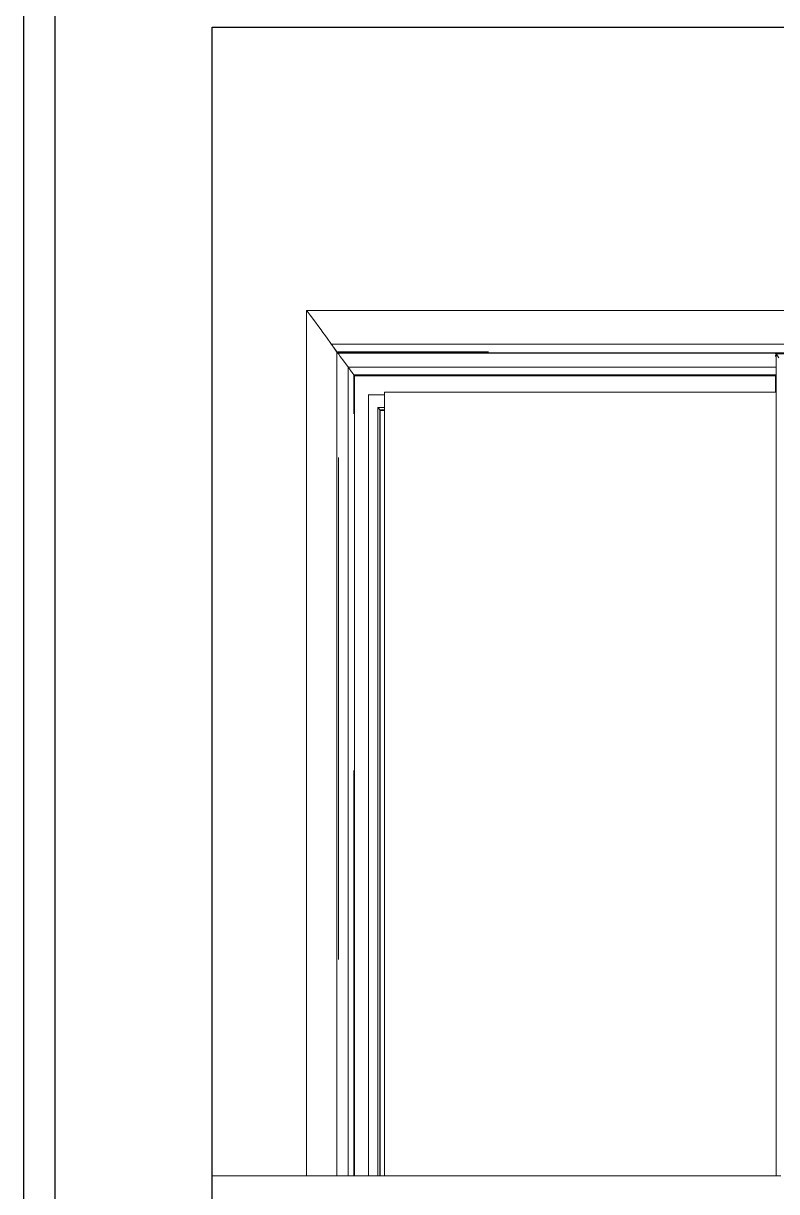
# Model space of a CAD drawing. Header units: inches. Extents: x 5914 to 162157, y -20538 to 282354.
# Drawn here: x 153813.1 to 153858.9, y -20026 to -19955 of the extents above; entities that cross this region are included whole.
import ezdxf

# ---------------------------------------------------------------- set-up
doc = ezdxf.new("R2010")
doc.units = ezdxf.units.IN
doc.header["$MEASUREMENT"] = 0
doc.layers.add('DOOR-WIN RA', color=3, linetype='Continuous', lineweight=20)
doc.layers.add('ELE1 RA', color=1, linetype='Continuous', lineweight=30)

# ---------------------------------------------------------------- blocks, each defined once
blk = doc.blocks.new('SKBVVL')
at = {"layer": 'DOOR-WIN RA'}
for p, q in [((153972.76, -15585.462), (153972.761, -15585.258)), ((153972.76, -15585.462), (153972.76, -15585.623)), ((153972.761, -15585.633), (153972.76, -15585.623)), ((153972.76, -15640.257), (153972.761, -15585.633)), ((153972.777, -15585.26), (153972.761, -15585.258)), ((153972.777, -15585.26), (153972.775, -15585.257)), ((154032.748, -15585.259), (153972.777, -15585.26)), ((153972.778, -15585.261), (153972.777, -15585.26)), ((153972.78, -15585.264), (153972.778, -15585.261)), ((153972.78, -15585.265), (153972.78, -15585.264)), ((153972.78, -15585.265), (153972.784, -15585.269)), ((153972.784, -15585.269), (153972.785, -15585.271)), ((153972.785, -15585.271), (153972.786, -15585.272)), ((153972.786, -15585.272), (153972.787, -15585.273)), ((153972.787, -15585.273), (153972.788, -15585.275)), ((153972.789, -15585.276), (153972.788, -15585.275)), ((153972.797, -15585.287), (153972.789, -15585.276)), ((153972.798, -15585.289), (153972.797, -15585.287)), ((153972.986, -15585.547), (153972.798, -15585.289)), ((153973.011, -15585.58), (153972.986, -15585.547)), ((153973.014, -15585.584), (153973.011, -15585.58)), ((153973.021, -15585.594), (153973.014, -15585.584)), ((153973.022, -15585.596), (153973.021, -15585.594)), ((153973.022, -15585.596), (153973.028, -15585.604)), ((153973.035, -15585.614), (153973.028, -15585.604)), ((153973.064, -15585.653), (153973.035, -15585.614)), ((153973.722, -15586.556), (153973.064, -15585.653)), ((153973.722, -15586.556), (153973.724, -15586.559)), ((153973.724, -15586.559), (153973.727, -15586.562)), ((153974.016, -15586.958), (153973.727, -15586.562)), ((153974.016, -15586.958), (153974.017, -15586.96)), ((153974.017, -15586.96), (153974.345, -15587.41)), ((153974.338, -15587.419), (153974.34, -15587.407)), ((153974.341, -15587.423), (153974.338, -15587.419)), ((153974.345, -15587.41), (153974.34, -15587.407)), ((153974.341, -15587.423), (153974.458, -15587.584)), ((153974.351, -15587.4), (153974.343, -15587.402)), ((153974.343, -15587.402), (153974.345, -15587.41)), ((153974.346, -15587.411), (153974.345, -15587.41)), ((153974.346, -15587.411), (153974.346, -15587.412)), ((153974.346, -15587.412), (153974.348, -15587.413)), ((153974.348, -15587.413), (153974.349, -15587.415)), ((153974.35, -15587.416), (153974.349, -15587.415)), ((153974.35, -15587.417), (153974.35, -15587.416)), ((153974.352, -15587.419), (153974.35, -15587.417)), ((154031.173, -15587.4), (153974.351, -15587.4)), ((153974.353, -15587.421), (153974.352, -15587.419)), ((153974.354, -15587.422), (153974.353, -15587.421)), ((153974.357, -15587.426), (153974.354, -15587.422)), ((153974.357, -15587.427), (153974.357, -15587.426)), ((153974.361, -15587.431), (153974.357, -15587.427)), ((153974.361, -15587.432), (153974.361, -15587.431)), ((153974.363, -15587.434), (153974.361, -15587.432)), ((153974.363, -15587.434), (153974.365, -15587.438)), ((153974.373, -15587.448), (153974.365, -15587.438)), ((153974.374, -15587.45), (153974.373, -15587.448)), ((153974.375, -15587.451), (153974.374, -15587.45)), ((153974.377, -15587.453), (153974.375, -15587.451)), ((153974.387, -15587.468), (153974.377, -15587.453)), ((153974.398, -15587.483), (153974.387, -15587.468)), ((153974.408, -15587.496), (153974.398, -15587.483)), ((153974.409, -15587.498), (153974.408, -15587.496)), ((153974.415, -15587.505), (153974.409, -15587.498)), ((153974.423, -15587.516), (153974.415, -15587.505)), ((153974.423, -15587.516), (153974.425, -15587.52)), ((153974.425, -15587.52), (153974.427, -15587.522)), ((153974.435, -15587.534), (153974.427, -15587.522)), ((153974.44, -15587.54), (153974.435, -15587.534)), ((153974.441, -15587.541), (153974.44, -15587.54)), ((153974.442, -15587.543), (153974.441, -15587.541)), ((153974.443, -15587.545), (153974.442, -15587.543)), ((153974.444, -15587.545), (153974.443, -15587.545)), ((153974.445, -15587.547), (153974.444, -15587.545)), ((153974.449, -15587.553), (153974.445, -15587.547)), ((153974.45, -15587.554), (153974.449, -15587.553)), ((153974.452, -15587.556), (153974.45, -15587.554)), ((153974.453, -15587.557), (153974.452, -15587.556)), ((153974.454, -15587.559), (153974.453, -15587.557)), ((153974.454, -15587.559), (153974.459, -15587.562)), ((153974.454, -15587.559), (153974.457, -15587.568)), ((153974.462, -15587.571), (153974.454, -15587.559)), ((153974.458, -15587.584), (153974.457, -15587.568)), ((153974.459, -15587.586), (153974.458, -15587.584)), ((153974.459, -15587.586), (153974.688, -15587.899)), ((153974.472, -15587.565), (153974.462, -15587.563)), ((153974.464, -15587.572), (153974.462, -15587.571)), ((153974.465, -15587.574), (153974.464, -15587.572)), ((153974.466, -15587.575), (153974.465, -15587.574)), ((153974.467, -15587.577), (153974.466, -15587.575)), ((153974.468, -15587.579), (153974.467, -15587.577)), ((153974.47, -15587.581), (153974.468, -15587.579)), ((153974.472, -15587.583), (153974.47, -15587.581)), ((153974.473, -15587.585), (153974.472, -15587.583)), ((153974.474, -15587.587), (153974.473, -15587.585)), ((153974.475, -15587.588), (153974.474, -15587.587)), ((153974.477, -15587.591), (153974.475, -15587.588)), ((153974.478, -15587.592), (153974.477, -15587.591)), ((153974.479, -15587.593), (153974.478, -15587.592)), ((153974.481, -15587.596), (153974.479, -15587.593)), ((153974.482, -15587.598), (153974.481, -15587.596)), ((153974.484, -15587.6), (153974.482, -15587.598)), ((153974.484, -15587.6), (153974.493, -15587.612)), ((153974.494, -15587.614), (153974.493, -15587.612)), ((153974.497, -15587.617), (153974.494, -15587.614)), ((153974.501, -15587.624), (153974.497, -15587.617)), ((153974.502, -15587.626), (153974.501, -15587.624)), ((153974.502, -15587.626), (153974.505, -15587.629)), ((153974.51, -15587.636), (153974.505, -15587.629)), ((153974.512, -15587.639), (153974.51, -15587.636)), ((153974.517, -15587.646), (153974.512, -15587.639)), ((153974.517, -15587.646), (153974.523, -15587.654)), ((153974.528, -15587.661), (153974.523, -15587.654)), ((153974.53, -15587.664), (153974.528, -15587.661)), ((153974.532, -15587.666), (153974.53, -15587.664)), ((153974.532, -15587.667), (153974.532, -15587.666)), ((153974.534, -15587.669), (153974.532, -15587.667)), ((153974.535, -15587.671), (153974.534, -15587.669)), ((153974.546, -15587.685), (153974.535, -15587.671)), ((153974.547, -15587.687), (153974.546, -15587.685)), ((153974.549, -15587.689), (153974.547, -15587.687)), ((153974.552, -15587.694), (153974.549, -15587.689)), ((153974.553, -15587.695), (153974.552, -15587.694)), ((153974.556, -15587.699), (153974.553, -15587.695)), ((153974.561, -15587.705), (153974.556, -15587.699)), ((153974.561, -15587.705), (153974.565, -15587.712)), ((153974.565, -15587.712), (153974.567, -15587.714)), ((153974.567, -15587.714), (153974.569, -15587.717)), ((153974.569, -15587.717), (153974.572, -15587.721)), ((153974.572, -15587.721), (153974.573, -15587.722)), ((153974.573, -15587.722), (153974.575, -15587.725)), ((153974.575, -15587.725), (153974.575, -15587.725)), ((153974.575, -15587.725), (153974.577, -15587.727)), ((153974.577, -15587.727), (153974.578, -15587.729)), ((153974.578, -15587.729), (153974.579, -15587.73)), ((153974.579, -15587.73), (153974.58, -15587.732)), ((153974.58, -15587.732), (153974.581, -15587.733)), ((153974.581, -15587.733), (153974.582, -15587.734)), ((153974.582, -15587.734), (153974.586, -15587.74)), ((153974.586, -15587.74), (153974.59, -15587.745)), ((153974.59, -15587.745), (153974.593, -15587.75)), ((153974.593, -15587.75), (153974.596, -15587.753)), ((153974.596, -15587.753), (153974.598, -15587.757)), ((153974.598, -15587.757), (153974.603, -15587.763)), ((153974.603, -15587.763), (153974.605, -15587.766)), ((153974.605, -15587.766), (153974.611, -15587.774)), ((153974.617, -15587.783), (153974.611, -15587.774)), ((153974.617, -15587.783), (153974.622, -15587.79)), ((153974.622, -15587.79), (153974.624, -15587.792)), ((153974.624, -15587.792), (153974.625, -15587.794)), ((153974.625, -15587.794), (153974.629, -15587.799)), ((153974.629, -15587.799), (153974.629, -15587.799)), ((153974.629, -15587.799), (153974.631, -15587.802)), ((153974.631, -15587.802), (153974.632, -15587.804)), ((153974.632, -15587.804), (153974.634, -15587.806)), ((153974.634, -15587.806), (153974.639, -15587.813)), ((153974.639, -15587.813), (153974.642, -15587.817)), ((153974.642, -15587.817), (153974.643, -15587.819)), ((153974.643, -15587.819), (153974.644, -15587.82)), ((153974.645, -15587.821), (153974.644, -15587.82)), ((153974.646, -15587.823), (153974.645, -15587.821)), ((153974.647, -15587.824), (153974.646, -15587.823)), ((153974.647, -15587.824), (153974.648, -15587.825)), ((153974.648, -15587.825), (153974.651, -15587.83)), ((153974.651, -15587.83), (153974.655, -15587.835)), ((153974.655, -15587.835), (153974.656, -15587.837)), ((153974.656, -15587.837), (153974.66, -15587.842)), ((153974.66, -15587.842), (153974.661, -15587.843)), ((153974.661, -15587.843), (153974.663, -15587.846)), ((153974.663, -15587.846), (153974.667, -15587.851)), ((153974.667, -15587.851), (153974.668, -15587.853)), ((153974.667, -15587.852), (153974.667, -15587.851)), ((153974.668, -15587.853), (153974.667, -15587.852)), ((153974.67, -15587.855), (153974.668, -15587.853)), ((153974.67, -15587.856), (153974.67, -15587.855)), ((153974.67, -15587.856), (153974.672, -15587.858)), ((153974.673, -15587.86), (153974.672, -15587.858)), ((153974.673, -15587.86), (153974.675, -15587.862)), ((153974.675, -15587.862), (153974.675, -15587.863)), ((153974.675, -15587.863), (153974.676, -15587.864)), ((153974.676, -15587.864), (153974.677, -15587.865)), ((153974.679, -15587.867), (153974.677, -15587.865)), ((153974.679, -15587.867), (153974.68, -15587.869)), ((153974.68, -15587.869), (153974.683, -15587.873)), ((153974.683, -15587.873), (153974.686, -15587.883)), ((153974.69, -15587.877), (153974.683, -15587.873)), ((153974.695, -15587.89), (153974.683, -15587.873)), ((153974.686, -15587.883), (153974.688, -15587.899)), ((153974.688, -15587.899), (153974.688, -15587.901)), ((153974.688, -15587.901), (153974.733, -15587.961)), ((153974.688, -15640.257), (153974.688, -15587.901)), ((153974.703, -15587.88), (153974.69, -15587.877)), ((153974.696, -15587.892), (153974.695, -15587.89)), ((153974.699, -15587.895), (153974.696, -15587.892)), ((153974.704, -15587.903), (153974.699, -15587.895)), ((153974.703, -15587.88), (153984.295, -15587.88)), ((153974.706, -15587.904), (153974.704, -15587.903)), ((153974.708, -15587.908), (153974.706, -15587.904)), ((153974.708, -15587.908), (153974.711, -15587.911)), ((153974.712, -15587.913), (153974.711, -15587.911)), ((153974.712, -15587.913), (153974.712, -15587.913)), ((153974.717, -15587.92), (153974.712, -15587.913)), ((153974.718, -15587.921), (153974.717, -15587.92)), ((153974.725, -15587.931), (153974.718, -15587.921)), ((153974.726, -15587.932), (153974.725, -15587.931)), ((153974.727, -15587.934), (153974.726, -15587.932)), ((153974.728, -15587.935), (153974.727, -15587.934)), ((153974.728, -15587.935), (153974.729, -15587.936)), ((153974.729, -15587.936), (153974.733, -15587.941)), ((153974.733, -15587.941), (153974.734, -15587.943)), ((153974.733, -15587.961), (153974.742, -15587.972)), ((153974.736, -15587.946), (153974.734, -15587.943)), ((153974.736, -15587.946), (153974.737, -15587.947)), ((153974.737, -15587.947), (153974.738, -15587.948)), ((153974.738, -15587.948), (153974.746, -15587.955)), ((153974.744, -15587.957), (153974.738, -15587.948)), ((153974.742, -15587.972), (153974.745, -15587.976)), ((153974.744, -15587.957), (153974.743, -15587.96)), ((153974.745, -15587.976), (153974.743, -15587.96)), ((153974.744, -15587.957), (153974.747, -15587.962)), ((153974.746, -15587.955), (153974.758, -15587.957)), ((153974.747, -15587.962), (153974.75, -15587.965)), ((153974.75, -15587.965), (153974.751, -15587.967)), ((153974.761, -15587.981), (153974.751, -15587.967)), ((153974.758, -15587.957), (154030.766, -15587.957)), ((153974.761, -15587.981), (153974.763, -15587.983)), ((153974.763, -15587.983), (153974.764, -15587.984)), ((153974.764, -15587.984), (153974.765, -15587.985)), ((153974.772, -15587.995), (153974.765, -15587.985)), ((153974.772, -15587.995), (153974.774, -15587.998)), ((153974.774, -15587.998), (153974.775, -15588)), ((153974.775, -15588), (153974.776, -15588.001)), ((153974.776, -15588.001), (153974.777, -15587.975)), ((153974.777, -15588.002), (153974.776, -15588.001)), ((153974.796, -15588.001), (153974.777, -15587.975)), ((153974.777, -15587.975), (154002.557, -15587.975)), ((153974.778, -15588.003), (153974.777, -15588.002)), ((153974.777, -15588.023), (153974.78, -15588.006)), ((153974.779, -15588.004), (153974.778, -15588.003)), ((153974.78, -15588.006), (153974.779, -15588.004)), ((153974.78, -15588.006), (153974.78, -15588.007)), ((153974.78, -15588.007), (153974.806, -15588.042)), ((153974.806, -15588.021), (153974.806, -15588.042)), ((153974.806, -15588.042), (153974.806, -15588.059)), ((153974.806, -15588.042), (153974.9, -15588.17)), ((153984.295, -15587.88), (153984.323, -15587.88)), ((154002.557, -15587.975), (154002.586, -15588.015)), ((154002.557, -15588.001), (154002.557, -15587.975)), ((154002.557, -15587.975), (154002.967, -15587.975)), ((154030.718, -15588.014), (154002.586, -15588.015)), ((154002.586, -15588.015), (154002.586, -15588.859)), ((154002.769, -15588.266), (154002.586, -15588.015)), ((153974.9, -15588.17), (153974.901, -15588.172)), ((153974.901, -15588.172), (153975.123, -15588.476)), ((153975.123, -15588.455), (153975.123, -15588.476)), ((153975.123, -15588.476), (153975.123, -15588.486)), ((153975.123, -15588.476), (153975.41, -15588.87)), ((154002.557, -15588.177), (154002.557, -15588.077)), ((153975.402, -15588.878), (153975.404, -15588.866)), ((153975.402, -15588.878), (153975.402, -15640.257)), ((153975.41, -15588.87), (153975.404, -15588.866)), ((153975.407, -15588.861), (153975.416, -15588.858)), ((153975.407, -15588.861), (153975.41, -15588.87)), ((153975.413, -15588.874), (153975.41, -15588.87)), ((153975.413, -15588.874), (153975.414, -15588.876)), ((153975.414, -15588.876), (153975.416, -15588.878)), ((153975.416, -15588.858), (154002.586, -15588.859)), ((153975.416, -15588.879), (153975.416, -15588.878)), ((153975.418, -15588.882), (153975.416, -15588.879)), ((153975.421, -15588.885), (153975.418, -15588.882)), ((153975.422, -15588.886), (153975.421, -15588.885)), ((153975.422, -15588.886), (153975.44, -15588.912)), ((153975.442, -15588.914), (153975.44, -15588.912)), ((153975.473, -15588.957), (153975.442, -15588.914)), ((153975.473, -15588.957), (153975.522, -15589.024)), ((153975.522, -15589.024), (153975.553, -15589.066)), ((153975.553, -15589.066), (153975.708, -15589.279)), ((153975.708, -15589.279), (153975.71, -15589.281)), ((153975.71, -15589.281), (153975.712, -15589.284)), ((153975.712, -15589.284), (153975.715, -15589.288)), ((153975.715, -15589.288), (153975.716, -15589.29)), ((153975.716, -15589.29), (153975.717, -15589.291)), ((153975.717, -15589.291), (153975.719, -15589.294)), ((153975.719, -15589.294), (153975.72, -15589.296)), ((153975.72, -15589.296), (153975.721, -15589.296)), ((153975.721, -15589.296), (153975.722, -15589.298)), ((153975.722, -15589.298), (153975.724, -15589.301)), ((153975.724, -15589.301), (153975.726, -15589.303)), ((153975.726, -15589.303), (153975.73, -15589.308)), ((153975.73, -15589.308), (153975.731, -15589.31)), ((153975.731, -15589.31), (153975.732, -15589.311)), ((153975.732, -15589.311), (153975.733, -15589.313)), ((153975.733, -15589.313), (153975.735, -15589.315)), ((153975.735, -15589.315), (153975.735, -15589.316)), ((153975.735, -15589.316), (153975.737, -15589.318)), ((153975.737, -15589.318), (153975.739, -15589.32)), ((153975.739, -15589.32), (153975.742, -15589.326)), ((153975.742, -15589.326), (153975.745, -15589.329)), ((153975.745, -15589.329), (153975.762, -15589.347)), ((153975.758, -15589.353), (153975.745, -15589.329)), ((153975.797, -15589.401), (153975.745, -15589.329)), ((153975.763, -15589.375), (153975.758, -15589.353)), ((153975.778, -15589.353), (153975.762, -15589.347)), ((153975.763, -15589.375), (153975.763, -15591.818)), ((153975.778, -15589.353), (154002.557, -15589.354)), ((153975.8, -15589.405), (153975.797, -15589.401)), ((153975.8, -15589.405), (153975.806, -15589.418)), ((153975.8, -15589.405), (153975.81, -15589.413)), ((153975.808, -15589.435), (153975.806, -15589.418)), ((153975.808, -15589.435), (153975.809, -15640.257)), ((153975.81, -15589.413), (153975.822, -15589.416)), ((153975.822, -15589.416), (154002.557, -15589.416)), ((154002.557, -15589.354), (154002.557, -15589.326)), ((154002.557, -15589.416), (154002.557, -15589.354)), ((154002.586, -15589.354), (154002.557, -15589.354)), ((154002.557, -15590.438), (154002.557, -15589.416)), ((154002.557, -15589.416), (154002.586, -15589.416)), ((154002.586, -15588.859), (154002.618, -15588.859)), ((154002.586, -15589.354), (154002.586, -15588.859)), ((154002.586, -15589.354), (154002.586, -15589.416)), ((154002.618, -15589.354), (154002.586, -15589.354)), ((154002.586, -15589.416), (154002.586, -15590.438)), ((154002.586, -15589.416), (154002.618, -15589.416)), ((153976.692, -15590.601), (153976.692, -15640.257)), ((153976.699, -15640.257), (153976.699, -15590.61)), ((153976.699, -15590.61), (153977.705, -15590.61)), ((154002.557, -15590.438), (153977.705, -15590.438)), ((153977.705, -15590.61), (153977.705, -15590.438)), ((153977.705, -15591.413), (153977.705, -15590.61)), ((154002.586, -15590.438), (154002.557, -15590.438)), ((154002.618, -15590.438), (154002.586, -15590.438)), ((154002.586, -15640.257), (154002.586, -15590.438)), ((153977.285, -15591.413), (153977.705, -15591.413)), ((153977.285, -15640.257), (153977.285, -15591.413)), ((153977.328, -15591.473), (153977.404, -15591.577)), ((153977.433, -15591.616), (153977.404, -15591.577)), ((153977.404, -15591.577), (153977.705, -15591.577)), ((153977.404, -15591.577), (153977.404, -15640.257)), ((153977.433, -15591.616), (153977.705, -15591.616)), ((153977.433, -15640.257), (153977.433, -15591.616)), ((153977.705, -15591.577), (153977.705, -15591.413)), ((153977.705, -15591.616), (153977.705, -15591.577)), ((153977.705, -15640.257), (153977.705, -15591.616)), ((153974.777, -15626.512), (153974.777, -15594.59)), ((153975.763, -15640.257), (153975.764, -15614.487)), ((153972.76, -15640.257), (153966.76, -15640.257)), ((153974.688, -15640.257), (153972.76, -15640.257)), ((153975.402, -15640.257), (153974.688, -15640.257)), ((153975.763, -15640.257), (153975.402, -15640.257)), ((153975.809, -15640.257), (153975.763, -15640.257)), ((153976.692, -15640.257), (153975.809, -15640.257)), ((153976.699, -15640.257), (153976.692, -15640.257)), ((153977.285, -15640.257), (153976.699, -15640.257)), ((153977.404, -15640.257), (153977.285, -15640.257)), ((153977.433, -15640.257), (153977.404, -15640.257)), ((153977.705, -15640.257), (153977.433, -15640.257)), ((154002.586, -15640.257), (153977.705, -15640.257)), ((154002.902, -15640.257), (154002.586, -15640.257))]:
    blk.add_line(p, q, dxfattribs=at)
at = {"layer": 'ELE1 RA'}
for p, q in [((153954.76, -15550.257), (153954.76, -15791.257)), ((153956.76, -15552.257), (153956.76, -15789.257)), ((153966.76, -15567.257), (154038.76, -15567.257)), ((153966.76, -15640.257), (153966.76, -15567.257)), ((153966.76, -15642.257), (153966.76, -15640.257))]:
    blk.add_line(p, q, dxfattribs=at)

msp = doc.modelspace()

# ---------------------------------------------------------------- block references
at = {"xscale": 0.9568106312292479, "yscale": 0.9568106312292479, "zscale": 0.9568106312292479}
msp.add_blockref('SKBVVL', (6507.578, -5060.317), dxfattribs=at)

doc.saveas('drawing.dxf')
